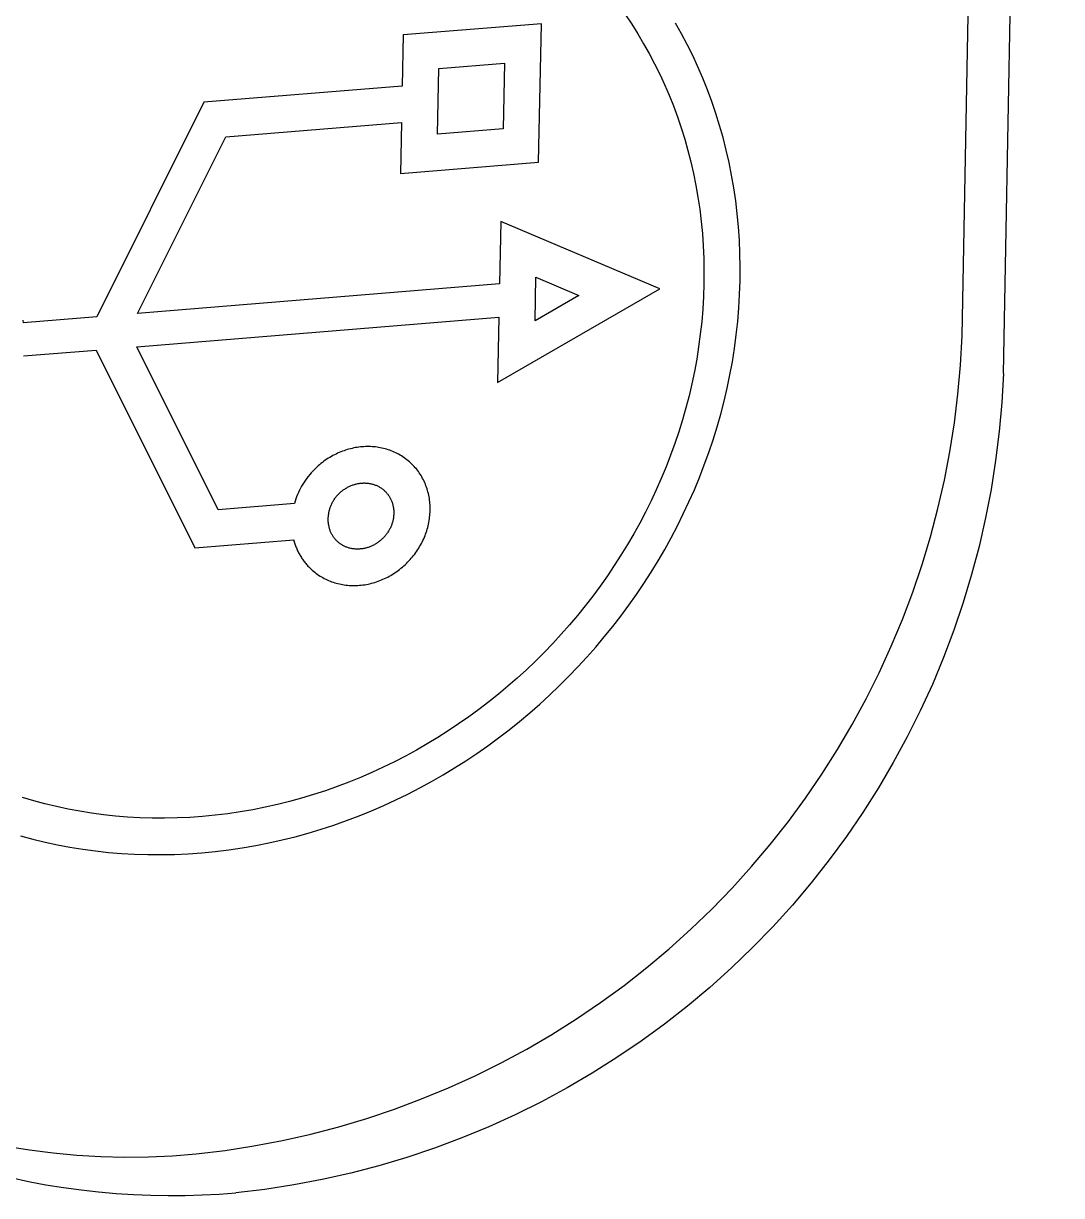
# Model space of a CAD drawing. Header units: millimetres. Extents: x 430 to 4403, y -1522 to 1254.
# Drawn here: x 1366.48 to 1397.28, y -587.39 to -552.64 of the extents above; entities that cross this region are included whole.
import ezdxf

# ---------------------------------------------------------------- set-up
doc = ezdxf.new("R2010")
doc.units = ezdxf.units.MM
doc.header["$MEASUREMENT"] = 0
doc.layers.add('Utwórz2D linie widoczne', color=7, linetype='Continuous', true_color=0x000000)

msp = doc.modelspace()

# ---------------------------------------------------------------- linework, layer by layer
at = {"layer": 'Utwórz2D linie widoczne'}
for p, q in [((1394.327, -561.902), (1396.035, -471.076)), ((1395.55, -563.014), (1397.277, -472.024)), ((1384.338, -552.384), (1384.526, -552.663)), ((1381.847, -552.648), (1377.749, -552.979)), ((1381.766, -556.752), (1381.847, -552.648)), ((1384.526, -552.663), (1384.706, -552.948)), ((1386.003, -552.942), (1385.824, -552.625)), ((1377.749, -552.979), (1377.72, -554.492)), ((1384.706, -552.948), (1384.88, -553.237)), ((1386.173, -553.264), (1386.003, -552.942)), ((1384.88, -553.237), (1385.046, -553.532)), ((1385.046, -553.532), (1385.205, -553.832)), ((1386.335, -553.591), (1386.173, -553.264)), ((1378.806, -553.972), (1380.748, -553.815)), ((1380.748, -553.815), (1380.71, -555.76)), ((1385.205, -553.832), (1385.356, -554.137)), ((1386.489, -553.924), (1386.335, -553.591)), ((1378.769, -555.918), (1378.806, -553.972)), ((1385.356, -554.137), (1385.5, -554.447)), ((1386.635, -554.262), (1386.489, -553.924)), ((1386.773, -554.605), (1386.635, -554.262)), ((1377.72, -554.492), (1371.835, -554.967)), ((1385.5, -554.447), (1385.635, -554.762)), ((1386.902, -554.952), (1386.773, -554.605)), ((1385.635, -554.762), (1385.763, -555.081)), ((1387.022, -555.305), (1386.902, -554.952)), ((1371.835, -554.967), (1368.658, -561.332)), ((1385.763, -555.081), (1385.884, -555.405)), ((1387.133, -555.662), (1387.022, -555.305)), ((1372.482, -555.994), (1377.699, -555.572)), ((1377.699, -555.572), (1377.67, -557.085)), ((1385.884, -555.405), (1385.996, -555.733)), ((1369.867, -561.233), (1372.482, -555.994)), ((1380.71, -555.76), (1378.769, -555.918)), ((1385.996, -555.733), (1386.099, -556.065)), ((1387.236, -556.023), (1387.133, -555.662)), ((1386.099, -556.065), (1386.195, -556.402)), ((1387.329, -556.389), (1387.236, -556.023)), ((1386.195, -556.402), (1386.282, -556.743)), ((1387.414, -556.76), (1387.329, -556.389)), ((1377.67, -557.085), (1381.766, -556.752)), ((1386.282, -556.743), (1386.361, -557.088)), ((1387.489, -557.134), (1387.414, -556.76)), ((1386.361, -557.088), (1386.431, -557.437)), ((1387.554, -557.512), (1387.489, -557.134)), ((1386.431, -557.437), (1386.492, -557.789)), ((1387.611, -557.895), (1387.554, -557.512)), ((1386.492, -557.789), (1386.545, -558.145)), ((1387.657, -558.281), (1387.611, -557.895)), ((1386.545, -558.145), (1386.588, -558.505)), ((1387.694, -558.671), (1387.657, -558.281)), ((1380.642, -558.505), (1380.606, -560.357)), ((1385.365, -560.505), (1380.642, -558.505)), ((1386.588, -558.505), (1386.622, -558.868)), ((1387.721, -559.065), (1387.694, -558.671)), ((1386.622, -558.868), (1386.648, -559.235)), ((1387.738, -559.462), (1387.721, -559.065)), ((1386.648, -559.235), (1386.664, -559.605)), ((1387.745, -559.862), (1387.738, -559.462)), ((1386.664, -559.605), (1386.67, -559.978)), ((1381.659, -561.452), (1381.684, -560.162)), ((1381.684, -560.162), (1382.96, -560.702)), ((1386.67, -559.978), (1386.667, -560.354)), ((1387.742, -560.266), (1387.745, -559.862)), ((1380.606, -560.357), (1369.867, -561.233)), ((1380.548, -563.283), (1385.365, -560.505)), ((1386.667, -560.354), (1386.655, -560.731)), ((1387.728, -560.671), (1387.742, -560.266)), ((1382.96, -560.702), (1381.659, -561.452)), ((1386.655, -560.731), (1386.633, -561.106)), ((1387.705, -561.073), (1387.728, -560.671)), ((1386.633, -561.106), (1386.602, -561.479)), ((1387.671, -561.474), (1387.705, -561.073)), ((1366.487, -561.509), (1366.476, -561.431)), ((1368.658, -561.332), (1366.487, -561.509)), ((1369.845, -562.22), (1380.586, -561.342)), ((1380.586, -561.342), (1380.548, -563.283)), ((1386.602, -561.479), (1386.561, -561.851)), ((1387.628, -561.873), (1387.671, -561.474)), ((1386.561, -561.851), (1386.512, -562.221)), ((1387.575, -562.27), (1387.628, -561.873)), ((1394.28, -562.764), (1394.327, -561.902)), ((1372.256, -567.053), (1369.845, -562.22)), ((1386.512, -562.221), (1386.453, -562.588)), ((1366.483, -562.495), (1368.639, -562.319)), ((1368.639, -562.319), (1371.567, -568.185)), ((1386.453, -562.588), (1386.386, -562.954)), ((1387.512, -562.665), (1387.575, -562.27)), ((1386.386, -562.954), (1386.31, -563.317)), ((1387.44, -563.057), (1387.512, -562.665)), ((1394.204, -563.624), (1394.28, -562.764)), ((1387.358, -563.447), (1387.44, -563.057)), ((1395.55, -563.014), (1395.503, -563.877)), ((1386.31, -563.317), (1386.226, -563.678)), ((1387.268, -563.835), (1387.358, -563.447)), ((1394.099, -564.48), (1394.204, -563.624)), ((1386.226, -563.678), (1386.133, -564.036)), ((1387.168, -564.219), (1387.268, -563.835)), ((1395.503, -563.877), (1395.427, -564.738)), ((1386.133, -564.036), (1386.032, -564.391)), ((1387.059, -564.601), (1387.168, -564.219)), ((1386.032, -564.391), (1385.922, -564.744)), ((1386.941, -564.979), (1387.059, -564.601)), ((1393.965, -565.333), (1394.099, -564.48)), ((1385.922, -564.744), (1385.804, -565.094)), ((1386.815, -565.355), (1386.941, -564.979)), ((1395.427, -564.738), (1395.321, -565.596)), ((1375.802, -565.38), (1375.755, -565.402)), ((1375.849, -565.359), (1375.802, -565.38)), ((1375.897, -565.339), (1375.849, -565.359)), ((1375.944, -565.321), (1375.897, -565.339)), ((1375.993, -565.304), (1375.944, -565.321)), ((1376.041, -565.287), (1375.993, -565.304)), ((1376.089, -565.272), (1376.041, -565.287)), ((1376.138, -565.258), (1376.089, -565.272)), ((1376.187, -565.245), (1376.138, -565.258)), ((1376.236, -565.234), (1376.187, -565.245)), ((1376.285, -565.223), (1376.236, -565.234)), ((1376.334, -565.214), (1376.285, -565.223)), ((1376.383, -565.206), (1376.334, -565.214)), ((1376.433, -565.199), (1376.383, -565.206)), ((1376.482, -565.193), (1376.433, -565.199)), ((1376.531, -565.188), (1376.482, -565.193)), ((1376.581, -565.185), (1376.531, -565.188)), ((1376.63, -565.183), (1376.581, -565.185)), ((1376.679, -565.181), (1376.63, -565.183)), ((1376.728, -565.182), (1376.679, -565.181)), ((1376.777, -565.183), (1376.728, -565.182)), ((1376.826, -565.185), (1376.777, -565.183)), ((1376.875, -565.189), (1376.826, -565.185)), ((1376.923, -565.194), (1376.875, -565.189)), ((1376.972, -565.2), (1376.923, -565.194)), ((1377.02, -565.207), (1376.972, -565.2)), ((1377.067, -565.215), (1377.02, -565.207)), ((1377.115, -565.225), (1377.067, -565.215)), ((1377.162, -565.235), (1377.115, -565.225)), ((1377.209, -565.247), (1377.162, -565.235)), ((1377.256, -565.261), (1377.209, -565.247)), ((1377.302, -565.275), (1377.256, -565.261)), ((1377.348, -565.29), (1377.302, -565.275)), ((1377.393, -565.307), (1377.348, -565.29)), ((1377.438, -565.325), (1377.393, -565.307)), ((1377.483, -565.344), (1377.438, -565.325)), ((1377.527, -565.365), (1377.483, -565.344)), ((1377.57, -565.386), (1377.527, -565.365)), ((1377.613, -565.409), (1377.57, -565.386)), ((1385.804, -565.094), (1385.679, -565.44)), ((1386.68, -565.727), (1386.815, -565.355)), ((1393.801, -566.18), (1393.965, -565.333)), ((1375.267, -565.719), (1375.226, -565.755)), ((1375.309, -565.685), (1375.267, -565.719)), ((1375.351, -565.651), (1375.309, -565.685)), ((1375.394, -565.619), (1375.351, -565.651)), ((1375.438, -565.588), (1375.394, -565.619)), ((1375.482, -565.558), (1375.438, -565.588)), ((1375.526, -565.529), (1375.482, -565.558)), ((1375.571, -565.501), (1375.526, -565.529)), ((1375.617, -565.475), (1375.571, -565.501)), ((1375.662, -565.45), (1375.617, -565.475)), ((1375.709, -565.425), (1375.662, -565.45)), ((1375.755, -565.402), (1375.709, -565.425)), ((1377.656, -565.433), (1377.613, -565.409)), ((1377.698, -565.458), (1377.656, -565.433)), ((1377.739, -565.485), (1377.698, -565.458)), ((1377.78, -565.512), (1377.739, -565.485)), ((1377.82, -565.541), (1377.78, -565.512)), ((1377.859, -565.571), (1377.82, -565.541)), ((1377.898, -565.603), (1377.859, -565.571)), ((1377.936, -565.635), (1377.898, -565.603)), ((1377.973, -565.669), (1377.936, -565.635)), ((1378.008, -565.703), (1377.973, -565.669)), ((1378.042, -565.738), (1378.008, -565.703)), ((1378.075, -565.773), (1378.042, -565.738)), ((1385.679, -565.44), (1385.545, -565.784)), ((1386.537, -566.095), (1386.68, -565.727)), ((1395.321, -565.596), (1395.187, -566.45)), ((1374.931, -566.065), (1374.888, -566.12)), ((1374.975, -566.011), (1374.931, -566.065)), ((1375.02, -565.959), (1374.975, -566.011)), ((1375.067, -565.908), (1375.02, -565.959)), ((1375.106, -565.868), (1375.067, -565.908)), ((1375.145, -565.829), (1375.106, -565.868)), ((1375.185, -565.791), (1375.145, -565.829)), ((1375.226, -565.755), (1375.185, -565.791)), ((1378.107, -565.809), (1378.075, -565.773)), ((1378.138, -565.846), (1378.107, -565.809)), ((1378.168, -565.884), (1378.138, -565.846)), ((1378.197, -565.923), (1378.168, -565.884)), ((1378.225, -565.962), (1378.197, -565.923)), ((1378.251, -566.002), (1378.225, -565.962)), ((1378.277, -566.042), (1378.251, -566.002)), ((1378.301, -566.083), (1378.277, -566.042)), ((1378.324, -566.125), (1378.301, -566.083)), ((1385.545, -565.784), (1385.404, -566.124)), ((1374.701, -566.416), (1374.669, -566.478)), ((1374.735, -566.354), (1374.701, -566.416)), ((1374.771, -566.294), (1374.735, -566.354)), ((1374.808, -566.235), (1374.771, -566.294)), ((1374.848, -566.177), (1374.808, -566.235)), ((1374.888, -566.12), (1374.848, -566.177)), ((1376.012, -566.44), (1376.033, -566.427)), ((1376.033, -566.427), (1376.054, -566.413)), ((1376.054, -566.413), (1376.076, -566.401)), ((1376.076, -566.401), (1376.098, -566.389)), ((1376.098, -566.389), (1376.12, -566.377)), ((1376.12, -566.377), (1376.142, -566.366)), ((1376.142, -566.366), (1376.164, -566.356)), ((1376.164, -566.356), (1376.186, -566.346)), ((1376.186, -566.346), (1376.209, -566.336)), ((1376.209, -566.336), (1376.232, -566.328)), ((1376.232, -566.328), (1376.255, -566.319)), ((1376.255, -566.319), (1376.278, -566.312)), ((1376.278, -566.312), (1376.301, -566.304)), ((1376.301, -566.304), (1376.324, -566.298)), ((1376.324, -566.298), (1376.347, -566.292)), ((1376.347, -566.292), (1376.37, -566.286)), ((1376.37, -566.286), (1376.394, -566.281)), ((1376.394, -566.281), (1376.417, -566.277)), ((1376.417, -566.277), (1376.441, -566.273)), ((1376.441, -566.273), (1376.464, -566.27)), ((1376.464, -566.27), (1376.488, -566.267)), ((1376.488, -566.267), (1376.511, -566.265)), ((1376.511, -566.265), (1376.535, -566.263)), ((1376.535, -566.263), (1376.558, -566.262)), ((1376.558, -566.262), (1376.581, -566.261)), ((1376.581, -566.261), (1376.605, -566.261)), ((1376.605, -566.261), (1376.628, -566.262)), ((1376.628, -566.262), (1376.651, -566.263)), ((1376.651, -566.263), (1376.674, -566.265)), ((1376.674, -566.265), (1376.698, -566.267)), ((1376.698, -566.267), (1376.721, -566.27)), ((1376.721, -566.27), (1376.743, -566.273)), ((1376.743, -566.273), (1376.766, -566.277)), ((1376.766, -566.277), (1376.789, -566.282)), ((1376.789, -566.282), (1376.811, -566.287)), ((1376.811, -566.287), (1376.834, -566.293)), ((1376.834, -566.293), (1376.856, -566.299)), ((1376.856, -566.299), (1376.878, -566.306)), ((1376.878, -566.306), (1376.9, -566.313)), ((1376.9, -566.313), (1376.921, -566.321)), ((1376.921, -566.321), (1376.943, -566.33)), ((1376.943, -566.33), (1376.964, -566.339)), ((1376.964, -566.339), (1376.985, -566.348)), ((1376.985, -566.348), (1377.005, -566.359)), ((1377.005, -566.359), (1377.026, -566.37)), ((1377.026, -566.37), (1377.046, -566.381)), ((1377.046, -566.381), (1377.066, -566.393)), ((1377.066, -566.393), (1377.086, -566.406)), ((1377.086, -566.406), (1377.105, -566.419)), ((1377.105, -566.419), (1377.124, -566.433)), ((1377.124, -566.433), (1377.143, -566.447)), ((1378.346, -566.168), (1378.324, -566.125)), ((1378.367, -566.211), (1378.346, -566.168)), ((1378.387, -566.255), (1378.367, -566.211)), ((1378.406, -566.299), (1378.387, -566.255)), ((1378.424, -566.344), (1378.406, -566.299)), ((1378.44, -566.389), (1378.424, -566.344)), ((1378.455, -566.435), (1378.44, -566.389)), ((1385.404, -566.124), (1385.255, -566.461)), ((1386.385, -566.461), (1386.537, -566.095)), ((1393.609, -567.021), (1393.801, -566.18)), ((1374.561, -566.735), (1374.539, -566.8)), ((1374.585, -566.669), (1374.561, -566.735)), ((1374.611, -566.605), (1374.585, -566.669)), ((1374.639, -566.541), (1374.611, -566.605)), ((1374.669, -566.478), (1374.639, -566.541)), ((1375.677, -566.789), (1375.691, -566.767)), ((1375.691, -566.767), (1375.704, -566.746)), ((1375.704, -566.746), (1375.718, -566.726)), ((1375.718, -566.726), (1375.733, -566.705)), ((1375.733, -566.705), (1375.748, -566.685)), ((1375.748, -566.685), (1375.764, -566.665)), ((1375.764, -566.665), (1375.78, -566.645)), ((1375.78, -566.645), (1375.797, -566.626)), ((1375.797, -566.626), (1375.815, -566.607)), ((1375.815, -566.607), (1375.833, -566.588)), ((1375.833, -566.588), (1375.852, -566.569)), ((1375.852, -566.569), (1375.871, -566.551)), ((1375.871, -566.551), (1375.89, -566.534)), ((1375.89, -566.534), (1375.91, -566.517)), ((1375.91, -566.517), (1375.929, -566.501)), ((1375.929, -566.501), (1375.95, -566.485)), ((1375.95, -566.485), (1375.97, -566.469)), ((1375.97, -566.469), (1375.991, -566.455)), ((1375.991, -566.455), (1376.012, -566.44)), ((1377.143, -566.447), (1377.161, -566.462)), ((1377.161, -566.462), (1377.179, -566.477)), ((1377.179, -566.477), (1377.197, -566.493)), ((1377.197, -566.493), (1377.214, -566.51)), ((1377.214, -566.51), (1377.23, -566.526)), ((1377.23, -566.526), (1377.245, -566.543)), ((1377.245, -566.543), (1377.261, -566.56)), ((1377.261, -566.56), (1377.275, -566.578)), ((1377.275, -566.578), (1377.29, -566.595)), ((1377.29, -566.595), (1377.303, -566.614)), ((1377.303, -566.614), (1377.316, -566.632)), ((1377.316, -566.632), (1377.329, -566.651)), ((1377.329, -566.651), (1377.341, -566.671)), ((1377.341, -566.671), (1377.353, -566.69)), ((1377.353, -566.69), (1377.364, -566.71)), ((1377.364, -566.71), (1377.374, -566.73)), ((1377.374, -566.73), (1377.384, -566.751)), ((1377.384, -566.751), (1377.394, -566.772)), ((1377.394, -566.772), (1377.403, -566.793)), ((1378.47, -566.481), (1378.455, -566.435)), ((1378.483, -566.528), (1378.47, -566.481)), ((1378.494, -566.576), (1378.483, -566.528)), ((1378.505, -566.623), (1378.494, -566.576)), ((1378.514, -566.672), (1378.505, -566.623)), ((1378.523, -566.72), (1378.514, -566.672)), ((1378.53, -566.77), (1378.523, -566.72)), ((1378.535, -566.819), (1378.53, -566.77)), ((1385.255, -566.461), (1385.099, -566.794)), ((1386.225, -566.822), (1386.385, -566.461)), ((1395.187, -566.45), (1395.023, -567.299)), ((1374.519, -566.867), (1372.256, -567.053)), ((1374.539, -566.8), (1374.519, -566.867)), ((1375.545, -567.131), (1375.55, -567.107)), ((1375.55, -567.107), (1375.556, -567.084)), ((1375.556, -567.084), (1375.562, -567.06)), ((1375.562, -567.06), (1375.569, -567.037)), ((1375.569, -567.037), (1375.576, -567.013)), ((1375.576, -567.013), (1375.584, -566.99)), ((1375.584, -566.99), (1375.592, -566.967)), ((1375.592, -566.967), (1375.601, -566.944)), ((1375.601, -566.944), (1375.61, -566.921)), ((1375.61, -566.921), (1375.62, -566.899)), ((1375.62, -566.899), (1375.63, -566.876)), ((1375.63, -566.876), (1375.641, -566.854)), ((1375.641, -566.854), (1375.653, -566.832)), ((1375.653, -566.832), (1375.665, -566.81)), ((1375.665, -566.81), (1375.677, -566.789)), ((1377.403, -566.793), (1377.411, -566.814)), ((1377.411, -566.814), (1377.419, -566.836)), ((1377.419, -566.836), (1377.426, -566.857)), ((1377.426, -566.857), (1377.433, -566.88)), ((1377.433, -566.88), (1377.439, -566.902)), ((1377.439, -566.902), (1377.445, -566.924)), ((1377.445, -566.924), (1377.45, -566.947)), ((1377.45, -566.947), (1377.454, -566.97)), ((1377.454, -566.97), (1377.458, -566.993)), ((1377.458, -566.993), (1377.462, -567.017)), ((1377.462, -567.017), (1377.464, -567.04)), ((1377.464, -567.04), (1377.467, -567.064)), ((1377.467, -567.064), (1377.468, -567.088)), ((1377.468, -567.088), (1377.469, -567.112)), ((1377.469, -567.112), (1377.47, -567.136)), ((1378.54, -566.869), (1378.535, -566.819)), ((1378.543, -566.919), (1378.54, -566.869)), ((1378.541, -567.174), (1378.544, -567.123)), ((1378.545, -566.97), (1378.543, -566.919)), ((1378.544, -567.123), (1378.546, -567.072)), ((1378.546, -567.021), (1378.545, -566.97)), ((1378.546, -567.072), (1378.546, -567.021)), ((1384.935, -567.123), (1384.764, -567.449)), ((1385.099, -566.794), (1384.935, -567.123)), ((1386.057, -567.18), (1386.225, -566.822)), ((1393.388, -567.856), (1393.609, -567.021)), ((1375.524, -567.321), (1375.525, -567.297)), ((1375.524, -567.345), (1375.524, -567.321)), ((1375.524, -567.368), (1375.524, -567.345)), ((1375.525, -567.392), (1375.524, -567.368)), ((1375.525, -567.297), (1375.526, -567.274)), ((1375.527, -567.415), (1375.525, -567.392)), ((1375.526, -567.274), (1375.528, -567.25)), ((1375.529, -567.439), (1375.527, -567.415)), ((1375.528, -567.25), (1375.53, -567.226)), ((1375.531, -567.462), (1375.529, -567.439)), ((1375.53, -567.226), (1375.533, -567.202)), ((1375.534, -567.485), (1375.531, -567.462)), ((1375.533, -567.202), (1375.537, -567.178)), ((1375.537, -567.178), (1375.541, -567.155)), ((1375.541, -567.155), (1375.545, -567.131)), ((1377.415, -567.472), (1377.406, -567.495)), ((1377.422, -567.449), (1377.415, -567.472)), ((1377.429, -567.425), (1377.422, -567.449)), ((1377.436, -567.402), (1377.429, -567.425)), ((1377.442, -567.378), (1377.436, -567.402)), ((1377.447, -567.354), (1377.442, -567.378)), ((1377.452, -567.33), (1377.447, -567.354)), ((1377.456, -567.306), (1377.452, -567.33)), ((1377.46, -567.282), (1377.456, -567.306)), ((1377.463, -567.258), (1377.46, -567.282)), ((1377.465, -567.234), (1377.463, -567.258)), ((1377.467, -567.21), (1377.465, -567.234)), ((1377.469, -567.185), (1377.467, -567.21)), ((1377.47, -567.136), (1377.469, -567.161)), ((1377.469, -567.161), (1377.469, -567.185)), ((1378.499, -567.479), (1378.509, -567.428)), ((1378.509, -567.428), (1378.518, -567.378)), ((1378.518, -567.378), (1378.526, -567.327)), ((1378.526, -567.327), (1378.532, -567.277)), ((1378.532, -567.277), (1378.537, -567.226)), ((1378.537, -567.226), (1378.541, -567.174)), ((1384.764, -567.449), (1384.586, -567.771)), ((1385.881, -567.534), (1386.057, -567.18)), ((1395.023, -567.299), (1394.83, -568.142)), ((1375.538, -567.508), (1375.534, -567.485)), ((1375.542, -567.531), (1375.538, -567.508)), ((1375.547, -567.554), (1375.542, -567.531)), ((1375.552, -567.577), (1375.547, -567.554)), ((1375.558, -567.599), (1375.552, -567.577)), ((1375.564, -567.621), (1375.558, -567.599)), ((1375.571, -567.643), (1375.564, -567.621)), ((1375.578, -567.665), (1375.571, -567.643)), ((1375.586, -567.686), (1375.578, -567.665)), ((1375.595, -567.708), (1375.586, -567.686)), ((1375.604, -567.729), (1375.595, -567.708)), ((1375.614, -567.749), (1375.604, -567.729)), ((1375.624, -567.77), (1375.614, -567.749)), ((1375.634, -567.79), (1375.624, -567.77)), ((1375.646, -567.81), (1375.634, -567.79)), ((1375.658, -567.829), (1375.646, -567.81)), ((1377.221, -567.817), (1377.205, -567.836)), ((1377.237, -567.797), (1377.221, -567.817)), ((1377.252, -567.777), (1377.237, -567.797)), ((1377.267, -567.757), (1377.252, -567.777)), ((1377.282, -567.736), (1377.267, -567.757)), ((1377.296, -567.715), (1377.282, -567.736)), ((1377.309, -567.694), (1377.296, -567.715)), ((1377.322, -567.673), (1377.309, -567.694)), ((1377.334, -567.651), (1377.322, -567.673)), ((1377.346, -567.63), (1377.334, -567.651)), ((1377.358, -567.608), (1377.346, -567.63)), ((1377.368, -567.586), (1377.358, -567.608)), ((1377.379, -567.563), (1377.368, -567.586)), ((1377.388, -567.541), (1377.379, -567.563)), ((1377.398, -567.518), (1377.388, -567.541)), ((1377.406, -567.495), (1377.398, -567.518)), ((1378.376, -567.87), (1378.395, -567.823)), ((1378.395, -567.823), (1378.413, -567.774)), ((1378.413, -567.774), (1378.43, -567.726)), ((1378.43, -567.726), (1378.446, -567.677)), ((1378.446, -567.677), (1378.461, -567.628)), ((1378.461, -567.628), (1378.475, -567.578)), ((1378.475, -567.578), (1378.487, -567.529)), ((1378.487, -567.529), (1378.499, -567.479)), ((1384.586, -567.771), (1384.4, -568.089)), ((1385.698, -567.883), (1385.881, -567.534)), ((1371.567, -568.185), (1374.499, -567.943)), ((1374.499, -567.943), (1374.507, -567.974)), ((1374.507, -567.974), (1374.515, -568.004)), ((1374.515, -568.004), (1374.524, -568.035)), ((1374.524, -568.035), (1374.534, -568.065)), ((1374.534, -568.065), (1374.544, -568.095)), ((1374.544, -568.095), (1374.555, -568.125)), ((1374.555, -568.125), (1374.566, -568.155)), ((1374.566, -568.155), (1374.578, -568.185)), ((1375.67, -567.849), (1375.658, -567.829)), ((1375.683, -567.867), (1375.67, -567.849)), ((1375.696, -567.886), (1375.683, -567.867)), ((1375.71, -567.904), (1375.696, -567.886)), ((1375.725, -567.922), (1375.71, -567.904)), ((1375.74, -567.939), (1375.725, -567.922)), ((1375.756, -567.956), (1375.74, -567.939)), ((1375.772, -567.973), (1375.756, -567.956)), ((1375.789, -567.989), (1375.772, -567.973)), ((1375.806, -568.004), (1375.789, -567.989)), ((1375.823, -568.019), (1375.806, -568.004)), ((1375.841, -568.034), (1375.823, -568.019)), ((1375.859, -568.048), (1375.841, -568.034)), ((1375.878, -568.062), (1375.859, -568.048)), ((1375.897, -568.075), (1375.878, -568.062)), ((1375.916, -568.087), (1375.897, -568.075)), ((1375.935, -568.099), (1375.916, -568.087)), ((1375.955, -568.111), (1375.935, -568.099)), ((1375.975, -568.122), (1375.955, -568.111)), ((1375.996, -568.132), (1375.975, -568.122)), ((1376.016, -568.142), (1375.996, -568.132)), ((1376.037, -568.151), (1376.016, -568.142)), ((1376.058, -568.16), (1376.037, -568.151)), ((1376.08, -568.168), (1376.058, -568.16)), ((1376.101, -568.175), (1376.08, -568.168)), ((1376.713, -568.169), (1376.689, -568.177)), ((1376.736, -568.161), (1376.713, -568.169)), ((1376.759, -568.153), (1376.736, -568.161)), ((1376.782, -568.144), (1376.759, -568.153)), ((1376.804, -568.134), (1376.782, -568.144)), ((1376.827, -568.124), (1376.804, -568.134)), ((1376.849, -568.113), (1376.827, -568.124)), ((1376.871, -568.102), (1376.849, -568.113)), ((1376.893, -568.09), (1376.871, -568.102)), ((1376.914, -568.078), (1376.893, -568.09)), ((1376.936, -568.065), (1376.914, -568.078)), ((1376.957, -568.052), (1376.936, -568.065)), ((1376.978, -568.038), (1376.957, -568.052)), ((1376.998, -568.024), (1376.978, -568.038)), ((1377.019, -568.01), (1376.998, -568.024)), ((1377.039, -567.994), (1377.019, -568.01)), ((1377.058, -567.979), (1377.039, -567.994)), ((1377.078, -567.962), (1377.058, -567.979)), ((1377.097, -567.946), (1377.078, -567.962)), ((1377.116, -567.929), (1377.097, -567.946)), ((1377.134, -567.911), (1377.116, -567.929)), ((1377.153, -567.893), (1377.134, -567.911)), ((1377.17, -567.875), (1377.153, -567.893)), ((1377.188, -567.856), (1377.17, -567.875)), ((1377.205, -567.836), (1377.188, -567.856)), ((1378.209, -568.194), (1378.236, -568.149)), ((1378.236, -568.149), (1378.262, -568.104)), ((1378.262, -568.104), (1378.287, -568.058)), ((1378.287, -568.058), (1378.311, -568.012)), ((1378.311, -568.012), (1378.333, -567.965)), ((1378.333, -567.965), (1378.355, -567.918)), ((1378.355, -567.918), (1378.376, -567.87)), ((1384.4, -568.089), (1384.208, -568.402)), ((1385.506, -568.229), (1385.698, -567.883)), ((1393.139, -568.682), (1393.388, -567.856)), ((1394.83, -568.142), (1394.609, -568.978)), ((1374.578, -568.185), (1374.591, -568.215)), ((1374.591, -568.215), (1374.604, -568.244)), ((1374.604, -568.244), (1374.617, -568.273)), ((1374.617, -568.273), (1374.632, -568.302)), ((1374.632, -568.302), (1374.646, -568.331)), ((1374.646, -568.331), (1374.661, -568.359)), ((1374.661, -568.359), (1374.677, -568.387)), ((1374.677, -568.387), (1374.693, -568.415)), ((1374.693, -568.415), (1374.71, -568.443)), ((1374.71, -568.443), (1374.727, -568.47)), ((1374.727, -568.47), (1374.744, -568.497)), ((1374.744, -568.497), (1374.763, -568.524)), ((1376.123, -568.182), (1376.101, -568.175)), ((1376.145, -568.189), (1376.123, -568.182)), ((1376.168, -568.195), (1376.145, -568.189)), ((1376.19, -568.2), (1376.168, -568.195)), ((1376.213, -568.205), (1376.19, -568.2)), ((1376.236, -568.209), (1376.213, -568.205)), ((1376.259, -568.212), (1376.236, -568.209)), ((1376.282, -568.215), (1376.259, -568.212)), ((1376.305, -568.218), (1376.282, -568.215)), ((1376.329, -568.22), (1376.305, -568.218)), ((1376.353, -568.221), (1376.329, -568.22)), ((1376.377, -568.222), (1376.353, -568.221)), ((1376.401, -568.222), (1376.377, -568.222)), ((1376.425, -568.221), (1376.401, -568.222)), ((1376.449, -568.22), (1376.425, -568.221)), ((1376.473, -568.218), (1376.449, -568.22)), ((1376.498, -568.216), (1376.473, -568.218)), ((1376.522, -568.213), (1376.498, -568.216)), ((1376.546, -568.21), (1376.522, -568.213)), ((1376.571, -568.206), (1376.546, -568.21)), ((1376.595, -568.201), (1376.571, -568.206)), ((1376.619, -568.196), (1376.595, -568.201)), ((1376.642, -568.19), (1376.619, -568.196)), ((1376.666, -568.184), (1376.642, -568.19)), ((1376.689, -568.177), (1376.666, -568.184)), ((1377.953, -568.533), (1377.989, -568.492)), ((1377.989, -568.492), (1378.023, -568.451)), ((1378.023, -568.451), (1378.057, -568.41)), ((1378.057, -568.41), (1378.089, -568.368)), ((1378.089, -568.368), (1378.121, -568.325)), ((1378.121, -568.325), (1378.151, -568.282)), ((1378.151, -568.282), (1378.18, -568.238)), ((1378.18, -568.238), (1378.209, -568.194)), ((1384.208, -568.402), (1384.009, -568.712)), ((1385.307, -568.57), (1385.506, -568.229)), ((1374.763, -568.524), (1374.781, -568.55)), ((1374.781, -568.55), (1374.8, -568.576)), ((1374.8, -568.576), (1374.82, -568.601)), ((1374.82, -568.601), (1374.839, -568.626)), ((1374.839, -568.626), (1374.86, -568.651)), ((1374.86, -568.651), (1374.88, -568.676)), ((1374.88, -568.676), (1374.902, -568.7)), ((1374.902, -568.7), (1374.923, -568.723)), ((1374.923, -568.723), (1374.945, -568.746)), ((1374.945, -568.746), (1374.967, -568.769)), ((1374.967, -568.769), (1374.99, -568.791)), ((1374.99, -568.791), (1375.013, -568.813)), ((1375.013, -568.813), (1375.049, -568.846)), ((1375.049, -568.846), (1375.085, -568.877)), ((1377.556, -568.887), (1377.598, -568.856)), ((1377.598, -568.856), (1377.64, -568.824)), ((1377.64, -568.824), (1377.682, -568.791)), ((1377.682, -568.791), (1377.723, -568.757)), ((1377.723, -568.757), (1377.763, -568.722)), ((1377.763, -568.722), (1377.802, -568.686)), ((1377.802, -568.686), (1377.841, -568.649)), ((1377.841, -568.649), (1377.879, -568.611)), ((1377.879, -568.611), (1377.917, -568.572)), ((1377.917, -568.572), (1377.953, -568.533)), ((1384.009, -568.712), (1383.803, -569.017)), ((1385.101, -568.906), (1385.307, -568.57)), ((1392.862, -569.499), (1393.139, -568.682)), ((1375.085, -568.877), (1375.123, -568.908)), ((1375.123, -568.908), (1375.161, -568.938)), ((1375.161, -568.938), (1375.2, -568.966)), ((1375.2, -568.966), (1375.24, -568.993)), ((1375.24, -568.993), (1375.28, -569.019)), ((1375.28, -569.019), (1375.321, -569.044)), ((1375.321, -569.044), (1375.363, -569.068)), ((1375.363, -569.068), (1375.405, -569.091)), ((1375.405, -569.091), (1375.448, -569.113)), ((1375.448, -569.113), (1375.491, -569.133)), ((1375.491, -569.133), (1375.535, -569.153)), ((1375.535, -569.153), (1375.579, -569.171)), ((1375.579, -569.171), (1375.624, -569.188)), ((1375.624, -569.188), (1375.67, -569.204)), ((1375.67, -569.204), (1375.716, -569.218)), ((1376.858, -569.221), (1376.907, -569.207)), ((1376.907, -569.207), (1376.956, -569.191)), ((1376.956, -569.191), (1377.005, -569.174)), ((1377.005, -569.174), (1377.053, -569.156)), ((1377.053, -569.156), (1377.101, -569.137)), ((1377.101, -569.137), (1377.148, -569.117)), ((1377.148, -569.117), (1377.196, -569.096)), ((1377.196, -569.096), (1377.242, -569.074)), ((1377.242, -569.074), (1377.289, -569.05)), ((1377.289, -569.05), (1377.334, -569.026)), ((1377.334, -569.026), (1377.38, -569)), ((1377.38, -569), (1377.424, -568.973)), ((1377.424, -568.973), (1377.469, -568.946)), ((1377.469, -568.946), (1377.512, -568.917)), ((1377.512, -568.917), (1377.556, -568.887)), ((1383.803, -569.017), (1383.591, -569.317)), ((1384.887, -569.238), (1385.101, -568.906)), ((1394.609, -568.978), (1394.36, -569.805)), ((1375.716, -569.218), (1375.762, -569.232)), ((1375.762, -569.232), (1375.809, -569.244)), ((1375.809, -569.244), (1375.856, -569.255)), ((1375.856, -569.255), (1375.904, -569.265)), ((1375.904, -569.265), (1375.952, -569.274)), ((1375.952, -569.274), (1376.001, -569.282)), ((1376.001, -569.282), (1376.05, -569.288)), ((1376.05, -569.288), (1376.099, -569.293)), ((1376.099, -569.293), (1376.149, -569.297)), ((1376.149, -569.297), (1376.199, -569.3)), ((1376.199, -569.3), (1376.249, -569.301)), ((1376.249, -569.301), (1376.3, -569.301)), ((1376.3, -569.301), (1376.351, -569.3)), ((1376.351, -569.3), (1376.402, -569.298)), ((1376.402, -569.298), (1376.453, -569.294)), ((1376.453, -569.294), (1376.504, -569.289)), ((1376.504, -569.289), (1376.555, -569.283)), ((1376.555, -569.283), (1376.606, -569.276)), ((1376.606, -569.276), (1376.657, -569.267)), ((1376.657, -569.267), (1376.708, -569.257)), ((1376.708, -569.257), (1376.758, -569.247)), ((1376.758, -569.247), (1376.808, -569.234)), ((1376.808, -569.234), (1376.858, -569.221)), ((1383.591, -569.317), (1383.372, -569.613)), ((1384.666, -569.566), (1384.887, -569.238)), ((1392.558, -570.307), (1392.862, -569.499)), ((1383.147, -569.904), (1382.915, -570.19)), ((1383.372, -569.613), (1383.147, -569.904)), ((1384.203, -570.206), (1384.438, -569.888)), ((1384.438, -569.888), (1384.666, -569.566)), ((1394.36, -569.805), (1394.082, -570.624)), ((1382.915, -570.19), (1382.678, -570.471)), ((1383.962, -570.518), (1384.203, -570.206)), ((1382.678, -570.471), (1382.434, -570.747)), ((1383.713, -570.825), (1383.962, -570.518)), ((1392.226, -571.103), (1392.558, -570.307)), ((1382.434, -570.747), (1382.185, -571.017)), ((1383.458, -571.127), (1383.713, -570.825)), ((1394.082, -570.624), (1393.777, -571.433)), ((1381.929, -571.282), (1381.669, -571.542)), ((1382.185, -571.017), (1381.929, -571.282)), ((1383.197, -571.423), (1383.458, -571.127)), ((1391.867, -571.888), (1392.226, -571.103)), ((1381.669, -571.542), (1381.402, -571.796)), ((1382.929, -571.713), (1383.197, -571.423)), ((1393.777, -571.433), (1393.444, -572.231)), ((1381.402, -571.796), (1381.13, -572.044)), ((1382.655, -571.998), (1382.929, -571.713)), ((1391.481, -572.66), (1391.867, -571.888)), ((1380.853, -572.287), (1380.571, -572.523)), ((1381.13, -572.044), (1380.853, -572.287)), ((1382.089, -572.55), (1382.375, -572.277)), ((1382.375, -572.277), (1382.655, -571.998)), ((1393.444, -572.231), (1393.084, -573.017)), ((1380.571, -572.523), (1380.284, -572.753)), ((1381.797, -572.816), (1382.089, -572.55)), ((1391.07, -573.418), (1391.481, -572.66)), ((1379.991, -572.977), (1379.694, -573.195)), ((1380.284, -572.753), (1379.991, -572.977)), ((1381.5, -573.076), (1381.797, -572.816)), ((1393.084, -573.017), (1392.698, -573.791)), ((1379.694, -573.195), (1379.392, -573.406)), ((1380.888, -573.577), (1381.197, -573.33)), ((1381.197, -573.33), (1381.5, -573.076)), ((1379.086, -573.61), (1378.775, -573.808)), ((1379.392, -573.406), (1379.086, -573.61)), ((1380.574, -573.818), (1380.888, -573.577)), ((1390.632, -574.162), (1391.07, -573.418)), ((1378.46, -573.999), (1378.14, -574.182)), ((1378.775, -573.808), (1378.46, -573.999)), ((1379.931, -574.278), (1380.256, -574.051)), ((1380.256, -574.051), (1380.574, -573.818)), ((1392.698, -573.791), (1392.285, -574.55)), ((1377.816, -574.359), (1377.488, -574.529)), ((1378.14, -574.182), (1377.816, -574.359)), ((1379.602, -574.497), (1379.931, -574.278)), ((1390.17, -574.891), (1390.632, -574.162)), ((1377.157, -574.691), (1376.821, -574.845)), ((1377.488, -574.529), (1377.157, -574.691)), ((1378.93, -574.914), (1379.269, -574.709)), ((1379.269, -574.709), (1379.602, -574.497)), ((1392.285, -574.55), (1391.847, -575.296)), ((1376.482, -574.992), (1376.139, -575.131)), ((1376.821, -574.845), (1376.482, -574.992)), ((1378.24, -575.301), (1378.587, -575.111)), ((1378.587, -575.111), (1378.93, -574.914)), ((1389.683, -575.603), (1390.17, -574.891)), ((1375.444, -575.385), (1375.091, -575.5)), ((1375.793, -575.262), (1375.444, -575.385)), ((1376.139, -575.131), (1375.793, -575.262)), ((1377.888, -575.483), (1378.24, -575.301)), ((1391.847, -575.296), (1391.384, -576.026)), ((1366.787, -575.683), (1366.455, -575.584)), ((1367.122, -575.774), (1366.787, -575.683)), ((1367.462, -575.856), (1367.122, -575.774)), ((1374.015, -575.796), (1373.65, -575.877)), ((1374.376, -575.706), (1374.015, -575.796)), ((1374.735, -575.607), (1374.376, -575.706)), ((1375.091, -575.5), (1374.735, -575.607)), ((1377.171, -575.823), (1377.532, -575.657)), ((1377.532, -575.657), (1377.888, -575.483)), ((1389.172, -576.299), (1389.683, -575.603)), ((1367.805, -575.93), (1367.462, -575.856)), ((1368.152, -575.995), (1367.805, -575.93)), ((1368.502, -576.051), (1368.152, -575.995)), ((1368.855, -576.099), (1368.502, -576.051)), ((1369.212, -576.138), (1368.855, -576.099)), ((1369.572, -576.167), (1369.212, -576.138)), ((1371.791, -576.15), (1371.415, -576.176)), ((1372.167, -576.113), (1371.791, -576.15)), ((1372.542, -576.068), (1372.167, -576.113)), ((1372.914, -576.013), (1372.542, -576.068)), ((1373.283, -575.95), (1372.914, -576.013)), ((1373.65, -575.877), (1373.283, -575.95)), ((1376.068, -576.271), (1376.439, -576.13)), ((1376.439, -576.13), (1376.807, -575.98)), ((1376.807, -575.98), (1377.171, -575.823)), ((1391.384, -576.026), (1390.896, -576.739)), ((1369.935, -576.188), (1369.572, -576.167)), ((1370.301, -576.199), (1369.935, -576.188)), ((1370.669, -576.201), (1370.301, -576.199)), ((1371.041, -576.193), (1370.669, -576.201)), ((1371.415, -576.176), (1371.041, -576.193)), ((1375.314, -576.527), (1375.693, -576.403)), ((1375.693, -576.403), (1376.068, -576.271)), ((1388.638, -576.977), (1389.172, -576.299)), ((1366.398, -576.724), (1366.759, -576.821)), ((1366.759, -576.821), (1367.123, -576.91)), ((1373.767, -576.931), (1374.159, -576.844)), ((1374.159, -576.844), (1374.547, -576.747)), ((1374.547, -576.747), (1374.932, -576.641)), ((1374.932, -576.641), (1375.314, -576.527)), ((1390.896, -576.739), (1390.384, -577.436)), ((1367.123, -576.91), (1367.491, -576.989)), ((1367.491, -576.989), (1367.864, -577.059)), ((1367.864, -577.059), (1368.24, -577.119)), ((1368.24, -577.119), (1368.619, -577.17)), ((1368.619, -577.17), (1369.002, -577.212)), ((1371.771, -577.224), (1372.175, -577.185)), ((1372.175, -577.185), (1372.577, -577.136)), ((1372.577, -577.136), (1372.976, -577.077)), ((1372.976, -577.077), (1373.373, -577.009)), ((1373.373, -577.009), (1373.767, -576.931)), ((1388.081, -577.636), (1388.638, -576.977)), ((1369.002, -577.212), (1369.389, -577.243)), ((1369.389, -577.243), (1369.779, -577.265)), ((1369.779, -577.265), (1370.171, -577.277)), ((1370.171, -577.277), (1370.567, -577.279)), ((1370.567, -577.279), (1370.966, -577.271)), ((1370.966, -577.271), (1371.367, -577.253)), ((1371.367, -577.253), (1371.771, -577.224)), ((1390.384, -577.436), (1389.849, -578.115)), ((1387.502, -578.275), (1388.081, -577.636)), ((1389.849, -578.115), (1389.291, -578.775)), ((1386.901, -578.895), (1387.502, -578.275)), ((1386.28, -579.494), (1386.901, -578.895)), ((1389.291, -578.775), (1388.711, -579.416)), ((1385.638, -580.071), (1386.28, -579.494)), ((1388.711, -579.416), (1388.109, -580.037)), ((1384.977, -580.626), (1385.638, -580.071)), ((1388.109, -580.037), (1387.486, -580.637)), ((1384.298, -581.158), (1384.977, -580.626)), ((1387.486, -580.637), (1386.843, -581.215)), ((1383.601, -581.667), (1384.298, -581.158)), ((1386.843, -581.215), (1386.181, -581.771)), ((1382.887, -582.151), (1383.601, -581.667)), ((1386.181, -581.771), (1385.501, -582.304)), ((1382.157, -582.611), (1382.887, -582.151)), ((1385.501, -582.304), (1384.802, -582.814)), ((1381.411, -583.046), (1382.157, -582.611)), ((1380.651, -583.455), (1381.411, -583.046)), ((1384.802, -582.814), (1384.087, -583.299)), ((1379.878, -583.838), (1380.651, -583.455)), ((1384.087, -583.299), (1383.356, -583.76)), ((1383.356, -583.76), (1382.609, -584.196)), ((1379.092, -584.195), (1379.878, -583.838)), ((1378.295, -584.524), (1379.092, -584.195)), ((1382.609, -584.196), (1381.848, -584.606)), ((1376.668, -585.101), (1377.486, -584.826)), ((1377.486, -584.826), (1378.295, -584.524)), ((1381.848, -584.606), (1381.073, -584.99)), ((1375.841, -585.347), (1376.668, -585.101)), ((1381.073, -584.99), (1380.286, -585.347)), ((1375.006, -585.565), (1375.841, -585.347)), ((1380.286, -585.347), (1379.487, -585.677)), ((1373.316, -585.915), (1374.164, -585.754)), ((1374.164, -585.754), (1375.006, -585.565)), ((1379.487, -585.677), (1378.677, -585.98)), ((1365.96, -585.918), (1366.66, -586.033)), ((1366.66, -586.033), (1367.363, -586.123)), ((1367.363, -586.123), (1368.068, -586.188)), ((1368.068, -586.188), (1368.776, -586.229)), ((1368.776, -586.229), (1369.484, -586.246)), ((1369.484, -586.246), (1370.193, -586.238)), ((1370.193, -586.238), (1370.9, -586.206)), ((1370.9, -586.206), (1371.607, -586.149)), ((1371.607, -586.149), (1372.463, -586.047)), ((1372.463, -586.047), (1373.316, -585.915)), ((1378.677, -585.98), (1377.857, -586.255)), ((1377.029, -586.502), (1376.192, -586.721)), ((1377.857, -586.255), (1377.029, -586.502)), ((1366.108, -586.855), (1366.629, -586.967)), ((1375.349, -586.911), (1374.499, -587.072)), ((1376.192, -586.721), (1375.349, -586.911)), ((1366.629, -586.967), (1367.15, -587.065)), ((1367.15, -587.065), (1367.672, -587.15)), ((1367.672, -587.15), (1368.193, -587.221)), ((1368.193, -587.221), (1368.713, -587.28)), ((1368.713, -587.28), (1369.231, -587.325)), ((1373.645, -587.204), (1372.787, -587.306)), ((1374.499, -587.072), (1373.645, -587.204)), ((1369.231, -587.325), (1369.748, -587.358)), ((1369.748, -587.358), (1370.262, -587.379)), ((1370.262, -587.379), (1370.774, -587.387)), ((1370.774, -587.387), (1371.283, -587.384)), ((1371.283, -587.384), (1371.788, -587.369)), ((1371.788, -587.369), (1372.289, -587.343)), ((1372.289, -587.343), (1372.787, -587.306))]:
    msp.add_line(p, q, dxfattribs=at)

doc.saveas('drawing.dxf')
